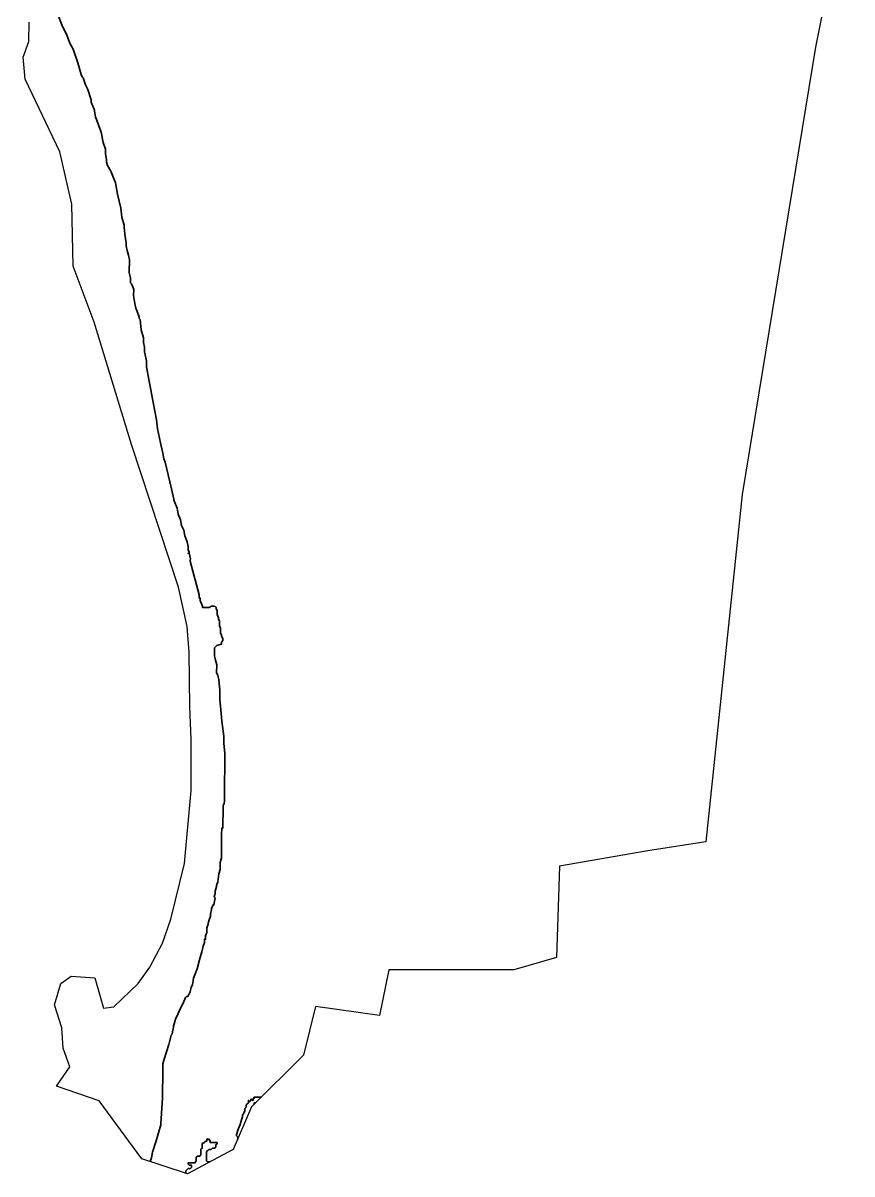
# Model space of a CAD drawing. Header units: metres. Extents: x 268683 to 273863, y 2111090 to 2119954.
# Drawn here: x 270687 to 273563, y 2111090 to 2115083 of the extents above; entities that cross this region are included whole.
import ezdxf

# ---------------------------------------------------------------- set-up
doc = ezdxf.new("R2010")
doc.units = ezdxf.units.M
doc.layers.add('HIGH TIDE LINE', color=7, linetype='Continuous', true_color=0xff00c5)
doc.layers.add('village', color=3, linetype='Continuous')

msp = doc.modelspace()

# ---------------------------------------------------------------- linework, layer by layer
at = {"layer": 'HIGH TIDE LINE', "lineweight": 35}
for points in [[(271128.6, 2111133), (271132.4, 2111145.7), (271136.6, 2111165.6), (271149, 2111205.3), (271157.2, 2111233.1), (271165.5, 2111260.9), (271165.6, 2111264.8), (271170.6, 2111352.4), (271171.7, 2111452), (271171.9, 2111471.9), (271176.1, 2111487.8), (271192.6, 2111539.4), (271200.9, 2111571.2), (271204.9, 2111575.1), (271205, 2111583.1), (271209.2, 2111599), (271209.2, 2111603), (271213.4, 2111618.9), (271217.5, 2111630.8), (271221.6, 2111638.7), (271225.7, 2111646.6), (271229.8, 2111658.5), (271242, 2111682.3), (271250.2, 2111702.1), (271254.2, 2111706), (271258.2, 2111706), (271266.4, 2111721.8), (271270.5, 2111737.7), (271274.6, 2111745.7), (271278.8, 2111769.5), (271283, 2111781.4), (271291.2, 2111801.2), (271299.5, 2111833), (271307.8, 2111860.8), (271312, 2111880.7), (271316.1, 2111892.6), (271316.2, 2111904.5), (271320.2, 2111904.5), (271320.3, 2111908.5), (271320.3, 2111916.4), (271324.5, 2111928.3), (271324.6, 2111944.3), (271328.8, 2111956.2), (271328.8, 2111960.2), (271332.9, 2111972.1), (271337, 2111984), (271337.1, 2111991.9), (271341.3, 2112007.8), (271341.3, 2112011.8), (271345.4, 2112019.7), (271345.5, 2112023.7), (271349.4, 2112023.7), (271353.7, 2112047.5), (271349.8, 2112051.6), (271353.9, 2112063.5), (271354, 2112071.4), (271358.1, 2112087.3), (271358.2, 2112091.3), (271362.3, 2112103.2), (271366.6, 2112131), (271370.8, 2112146.9), (271371, 2112166.8), (271371, 2112170.8), (271375.2, 2112186.7), (271375.3, 2112194.7), (271375.4, 2112202.6), (271375.5, 2112210.6), (271375.7, 2112234.5), (271376, 2112254.4), (271376.1, 2112266.4), (271376.4, 2112290.3), (271380.4, 2112290.2), (271380.5, 2112306.2), (271380.7, 2112318.1), (271380.9, 2112334.1), (271380.9, 2112338), (271381, 2112346), (271381.2, 2112365.9), (271381.3, 2112369.9), (271385.3, 2112373.8), (271385.3, 2112377.8), (271385.4, 2112381.8), (271385.5, 2112393.8), (271385.6, 2112397.7), (271385.6, 2112405.7), (271385.8, 2112417.7), (271386, 2112433.6), (271386.2, 2112457.5), (271386.6, 2112489.4), (271386.8, 2112509.3), (271387.3, 2112549.1), (271383.7, 2112585), (271383.8, 2112593), (271383.9, 2112600.9), (271384, 2112608.9), (271376.6, 2112660.8), (271373.1, 2112700.7), (271369.5, 2112736.5), (271369.8, 2112768.4), (271366.3, 2112804.3), (271362.5, 2112820.3), (271358.6, 2112828.3), (271358.7, 2112836.3), (271358.8, 2112848.2), (271358.9, 2112856.2), (271355.1, 2112872.2), (271351.3, 2112888.1), (271351.4, 2112896.1), (271351.5, 2112908.1), (271351.6, 2112912), (271351.6, 2112916), (271355.6, 2112920), (271359.7, 2112923.9), (271375.6, 2112927.7), (271375.7, 2112935.7), (271379.8, 2112939.6), (271379.8, 2112943.6), (271379.8, 2112947.6), (271376, 2112955.6), (271376, 2112959.6), (271372.1, 2112967.6), (271372.2, 2112971.6), (271372.2, 2112975.5), (271372.3, 2112983.5), (271368.4, 2112991.5), (271368.5, 2112999.5), (271368.6, 2113007.5), (271364.7, 2113015.5), (271364.7, 2113019.5), (271360.9, 2113031.4), (271360.9, 2113035.4), (271361, 2113043.4), (271357.1, 2113051.4), (271357.2, 2113055.4), (271353.2, 2113059.4), (271349.3, 2113059.5), (271341.3, 2113059.6), (271333.3, 2113055.7), (271329.3, 2113055.7), (271321.3, 2113055.8), (271317.3, 2113055.8), (271309.4, 2113055.9), (271309.4, 2113059.9), (271301.7, 2113079.9), (271301.7, 2113083.9), (271301.7, 2113079.9), (271301.8, 2113087.9), (271297.8, 2113087.9), (271297.9, 2113095.9), (271297.9, 2113099.9), (271267.4, 2113215.8), (271267.4, 2113219.7), (271267.5, 2113223.7), (271263.7, 2113243.7), (271259.7, 2113243.7), (271263.7, 2113243.7), (271263.8, 2113247.7), (271259.9, 2113255.7), (271259.9, 2113259.7), (271260, 2113267.6), (271256.2, 2113283.6), (271248.5, 2113303.6), (271244.7, 2113323.6), (271236.9, 2113339.6), (271233.2, 2113359.6), (271225.4, 2113379.6), (271221.7, 2113399.5), (271210, 2113427.6), (271210.1, 2113431.5), (271202.5, 2113467.5), (271191.1, 2113515.4), (271179.7, 2113559.4), (271175.8, 2113571.4), (271172.1, 2113591.3), (271164.5, 2113627.3), (271160.7, 2113643.2), (271153.1, 2113675.2), (271149.5, 2113707.1), (271138.2, 2113767), (271130.7, 2113810.9), (271123.2, 2113846.8), (271115.7, 2113890.8), (271115.9, 2113910.7), (271108.3, 2113942.6), (271108.5, 2113958.6), (271104.7, 2113974.5), (271104.9, 2113990.5), (271097.2, 2114018.4), (271093.7, 2114054.3), (271089.7, 2114058.4), (271089.8, 2114062.4), (271082.1, 2114086.3), (271078.2, 2114094.4), (271074.4, 2114110.3), (271070.7, 2114138.3), (271070.9, 2114158.2), (271067.1, 2114170.2), (271063.2, 2114178.2), (271059.3, 2114182.2), (271059.4, 2114198.1), (271055.7, 2114218.1), (271055.7, 2114222.1), (271055.8, 2114226.1), (271055.8, 2114230.1), (271056.1, 2114250), (271056.2, 2114261.9), (271052.4, 2114277.9), (271048.6, 2114293.9), (271044.8, 2114309.9), (271044.9, 2114321.8), (271041.2, 2114341.8), (271037.5, 2114373.7), (271037.6, 2114381.7), (271030, 2114409.6), (271026.4, 2114441.5), (271015, 2114489.5), (271007.4, 2114529.4), (270992, 2114569.4), (270980.2, 2114589.5), (270976.4, 2114601.5), (270976.5, 2114609.4), (270972.7, 2114629.4), (270972.9, 2114645.3), (270965.2, 2114669.3), (270957.7, 2114705.2), (270938.3, 2114757.3), (270934.6, 2114777.2), (270934.6, 2114781.2), (270923, 2114809.2), (270923.1, 2114817.2), (270911.5, 2114853.2), (270903.8, 2114869.2), (270896.1, 2114893.2), (270892.1, 2114897.2), (270888.2, 2114905.2), (270876.7, 2114945.2), (270861.3, 2114993.2), (270849.6, 2115013.2), (270838, 2115045.2), (270822.4, 2115073.3), (270810.8, 2115105.3)], [(271514.1, 2111356.5), (271493.2, 2111356.7), (271489.3, 2111356.8), (271489.2, 2111352.8), (271485.2, 2111352.8), (271485.1, 2111344.9), (271477.2, 2111349), (271477.2, 2111345), (271473.1, 2111341), (271469.2, 2111345.1), (271469.1, 2111337.1), (271465.1, 2111333.2), (271461.1, 2111329.2), (271461, 2111321.3), (271456.9, 2111317.3), (271456.9, 2111313.3), (271456.9, 2111309.3), (271452.8, 2111301.4), (271448.7, 2111293.5), (271448.7, 2111289.5), (271440.4, 2111261.7), (271432.2, 2111241.9), (271428, 2111226), (271428, 2111222), (271431.9, 2111218), (271431.8, 2111210)], [(271488.7, 2111331.2), (271489, 2111332.9), (271489, 2111336.9), (271493.7, 2111336.1)], [(271336, 2111131.4), (271335.3, 2111131.5), (271331.4, 2111131.5), (271327.4, 2111131.5), (271323.4, 2111135.6), (271323.5, 2111139.6), (271323.6, 2111147.5), (271323.6, 2111151.5), (271323.7, 2111159.5), (271323.8, 2111163.5), (271323.8, 2111167.4), (271327.8, 2111171.4), (271331.9, 2111175.3), (271335.8, 2111175.3), (271339.8, 2111175.2), (271343.8, 2111179.2), (271347.8, 2111179.1), (271351.8, 2111179.1), (271355.8, 2111183), (271355.9, 2111191), (271360, 2111194.9), (271360, 2111198.9), (271356, 2111198.9), (271352, 2111199), (271348.1, 2111199), (271344.1, 2111199.1), (271340.1, 2111199.1), (271336.1, 2111199.2), (271336.2, 2111203.2), (271336.2, 2111207.1), (271332.2, 2111207.2), (271332.3, 2111211.2), (271328.3, 2111211.2), (271324.3, 2111211.3), (271324.3, 2111207.3), (271324.2, 2111203.3), (271320.2, 2111203.3), (271316.2, 2111199.4), (271308.2, 2111195.5), (271308.1, 2111191.5), (271308.1, 2111187.5), (271308, 2111179.6), (271304, 2111175.6), (271303.8, 2111163.7), (271303.8, 2111159.7), (271303.7, 2111155.7), (271299.7, 2111151.8), (271295.7, 2111151.8), (271291.8, 2111151.9), (271287.7, 2111147.9), (271287.7, 2111143.9), (271287.6, 2111140), (271287.6, 2111136), (271283.5, 2111128.1), (271279.5, 2111128.1), (271275.6, 2111128.1), (271271.6, 2111128.2), (271267.6, 2111128.2), (271263.6, 2111128.3), (271259.6, 2111128.3), (271259.6, 2111124.3), (271263.5, 2111120.3), (271267.5, 2111120.3), (271271.5, 2111120.2), (271271.4, 2111116.2), (271271.4, 2111112.3), (271267.4, 2111108.3), (271263.4, 2111108.4), (271259.4, 2111108.4), (271251.3, 2111100.5), (271251.3, 2111096.6), (271251.3, 2111092.6), (271251.2, 2111092.1)]]:
    msp.add_lwpolyline(points, dxfattribs=at)
at = {"layer": 'village', "color": 90}
msp.add_lwpolyline([(273562.8, 2115633.9), (273435.9, 2114999.6), (273182.2, 2113447.5), (273055.3, 2112242.3), (272854.4, 2112210.6), (272547.8, 2112157.7), (272537.3, 2111840.5), (272389.2, 2111798.2), (271955.8, 2111798.2), (271924.1, 2111639.6), (271702, 2111671.4), (271659.7, 2111502.2), (271480, 2111322.5), (271416.6, 2111174.4), (271258, 2111089.9), (271099.4, 2111142.7), (270951.4, 2111343.6), (270802.7, 2111394.4), (270849.3, 2111462), (270826.4, 2111526.9), (270821.3, 2111596.4), (270796, 2111676.9), (270817.9, 2111751), (270853.5, 2111776), (270936.5, 2111769.9), (270966.5, 2111664.8), (271002.4, 2111669.5), (271086.9, 2111750.9), (271126.8, 2111807.3), (271171, 2111890.6), (271199.5, 2111973.8), (271247.3, 2112167), (271269.9, 2112420.6), (271270.7, 2112597.7), (271265.4, 2112712), (271263.9, 2112900.4), (271256.4, 2112990), (271226.2, 2113126.5), (271063.1, 2113620.7), (270934.2, 2114045.7), (270860.9, 2114240.2), (270856.9, 2114455.4), (270815.2, 2114636.7), (270694.3, 2114889.1), (270687, 2114965.3), (270706.7, 2115019.3), (270708.5, 2115086.6)], dxfattribs=at)

doc.saveas('drawing.dxf')
